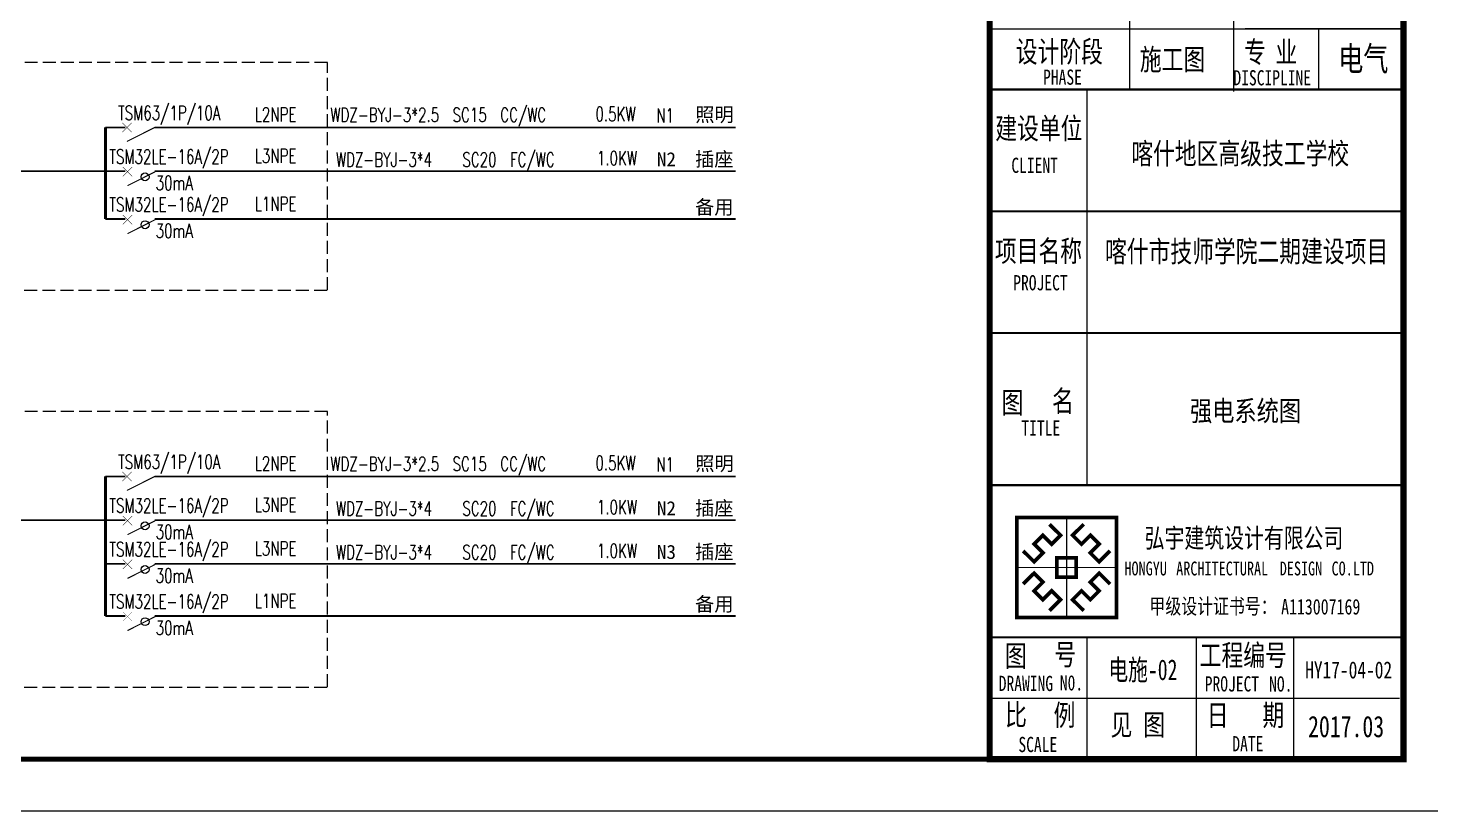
# Model space of a CAD drawing. Extents: x 552102 to 973302, y -80747 to 40012826.
# Drawn here: x 692717 to 719832, y 199322 to 214453 of the extents above; entities that cross this region are included whole.
import ezdxf
from ezdxf.enums import TextEntityAlignment as Align

# ---------------------------------------------------------------- set-up
doc = ezdxf.new("R2010")
doc.units = 0
doc.header["$LTSCALE"] = 1000
doc.header["$MEASUREMENT"] = 0
doc.linetypes.add('DASH', pattern=[0.35, 0.25, -0.1])
for name, color, linetype in [('A', 3, 'Continuous'), ('D1', 7, 'Continuous'), ('DOTLN', 2, 'DASH'), ('LIN', 7, 'Continuous'), ('TK', 126, 'Continuous'), ('TWT_TITLE', 7, 'Continuous')]:
    doc.layers.add(name, color=color, linetype=linetype)
doc.layers.add('电气设计', color=3, linetype='Continuous', lineweight=20)
doc.styles.add('-宋体', font='', dxfattribs={"width": 0.8})
doc.styles.add('HJCHT', font='', dxfattribs={"width": 0.7})
doc.styles.add('ROMANT', font='romant__.ttf', dxfattribs={"height": 6})
doc.styles.add('宋体', font='', dxfattribs={"width": 0.7})
doc.styles.get('-宋体').set_extended_font_data('SimSun')
doc.styles.get('HJCHT').set_extended_font_data('NSimSun')
doc.styles.get('宋体').set_extended_font_data('SimSun')

# ---------------------------------------------------------------- blocks, each defined once
blk = doc.blocks.new('1107AA')
at = {"color": 3, "linetype": 'Continuous'}
for points, const_width in [([(0, -7.5), (-3.79, 0)], 0.3), ([(-1.25, 1.25), (1.25, -1.25)], 0.1), ([(1.25, 1.25), (-1.25, -1.25)], 0.1)]:
    blk.add_lwpolyline(points, dxfattribs=dict(at, const_width=const_width))
blk = doc.blocks.new('logo')
at = {"color": 6}
blk.add_line((1004, 2011), (1004, 0), dxfattribs=at)
at = {"color": 6, "const_width": 74.6}
for points in [[(0, 2011), (2008, 2011), (2008, 0), (0, 0)], [(809, 1198), (1199, 1198), (1199, 813), (809, 813)]]:
    blk.add_lwpolyline(points, close=True, dxfattribs=at)
at = {"color": 6}
blk.add_lwpolyline([(0, 2011), (2008, 2011), (2008, 0), (0, 0)], close=True, dxfattribs=at)
for points, const_width in [([(1004, 2011), (1004, 0)], 15.2), ([(660, 1874), (883, 1654), (704, 1475), (526, 1653), (350, 1477), (528, 1299), (350, 1120), (129, 1340)], 74.6), ([(1348, 1874), (1125, 1654), (1304, 1475), (1482, 1653), (1658, 1477), (1480, 1299), (1659, 1120), (1879, 1340)], 74.6), ([(0, 1006), (2008, 1006)], 15.2), ([(660, 137), (883, 357), (704, 536), (526, 358), (350, 534), (528, 712), (350, 891), (129, 671)], 74.6), ([(1348, 137), (1125, 357), (1304, 536), (1482, 358), (1658, 534), (1480, 712), (1659, 891), (1879, 671)], 74.6)]:
    blk.add_lwpolyline(points, dxfattribs=dict(at, const_width=const_width))
blk = doc.blocks.new('电气图框')
for p in [(383932, 251357), (383932, 251356), (383932, 251356), (383932, 251356)]:
    blk.add_point(p)
at = {"layer": 'TK'}
for p, q in [((375932, 251356), (375932, 298415)), ((378638, 278415), (378638, 264298)), ((380643, 274886), (380643, 264263)), ((375932, 264298), (375932, 265474)), ((375932, 265474), (383932, 265474)), ((383932, 265474), (380873, 265474)), ((382289, 265474), (382289, 264298)), ((377815, 256651), (377815, 264298)), ((375932, 259592), (375932, 261945)), ((375932, 253709), (375932, 256651)), ((375932, 256651), (383932, 256651)), ((375932, 252533), (375932, 253709)), ((375932, 253709), (383932, 253709)), ((375932, 253709), (383856, 253709)), ((377815, 251356), (377815, 253709)), ((379932, 251356), (379932, 253709)), ((381815, 251356), (381815, 253709)), ((375932, 251356), (375932, 252533)), ((375932, 252533), (383856, 252533)), ((375932, 252533), (377109, 252533)), ((377109, 252533), (377344, 252533)), ((377344, 252533), (377579, 252533)), ((383932, 251356), (375932, 251356)), ((375932, 251356), (377932, 251356)), ((383932, 251356), (376930, 251356))]:
    blk.add_line(p, q, dxfattribs=at)
at = {"layer": 'TK', "const_width": 118}
blk.add_lwpolyline([(375932, 308756), (383932, 308756), (383932, 251356), (375932, 251356)], close=True, dxfattribs=at)
at = {"layer": 'TK', "const_width": 40}
for points in [[(375932, 264298), (383932, 264298)], [(375932, 261945), (383932, 261945)], [(375932, 259592), (383932, 259592)], [(375932, 256651), (383932, 256651)], [(375932, 253709), (383932, 253709)]]:
    blk.add_lwpolyline(points, dxfattribs=at)
at = {"layer": 'TK'}
blk.add_point((383932, 251356), dxfattribs=at)
at = {"layer": 'TK', "color": 5, "xscale": 0.9602938544121571, "yscale": 0.9602938544121571, "zscale": 0.960293854426709}
blk.add_blockref('logo', (376456, 254095), dxfattribs=at)
at = {"layer": 'TK', "style": '-宋体', "width": 0.75}
for s, height, p in [('设计阶段', 411.8, (376438, 264825)), ('专', 412, (380849, 264818)), ('业', 412, (381457, 264817)), ('电气', 472.7, (382671, 264659)), ('施工图', 411.8, (378836, 264674)), ('PHASE', 294.1, (376965, 264390)), ('DISCIPLINE', 294.1, (380644, 264378)), ('建设单位', 411.8, (376041, 263342)), ('CLIENT', 294.1, (376352, 262686)), ('项目名称', 411.8, (376033, 260971)), ('PROJECT', 294.1, (376389, 260417)), ('图', 412, (376162, 258041)), ('名', 412, (377138, 258071)), ('TITLE', 294.1, (376546, 257610)), ('图', 412, (376229, 253145)), ('号', 412, (377184, 253173)), ('工程编号', 411.8, (379992, 253159)), ('DRAWING', 294.1, (376108, 252673)), ('N0.', 294.1, (377289, 252685)), ('PROJECT', 294.1, (380090, 252664)), ('NO.', 294.1, (381334, 252662)), ('比', 412, (376231, 252009)), ('例', 412, (377170, 252002)), ('期', 412, (381205, 252001)), ('见 图', 411.8, (378270, 251816)), ('日', 412, (380129, 251998)), ('SCALE', 294.1, (376488, 251493)), ('DATE', 294.1, (380623, 251507))]:
    blk.add_text(s, height=height, dxfattribs=at).set_placement(p)
at = {"layer": 'TK', "color": 1, "style": '-宋体', "width": 0.75}
for s, height, p in [('喀什地区高级技工学校', 411.8, (378669, 262855)), ('喀什市技师学院二期建设项目', 411.76, (378161, 260963))]:
    blk.add_text(s, height=height, dxfattribs=at).set_placement(p)
at = {"layer": 'TK', "color": 9, "style": '-宋体', "width": 0.75}
for s, height, p in [('弘宇建筑设计有限公司', 375.3, (378929, 255442)), ('HONGYU', 268.1, (378538, 254907, 0)), ('ARCHITECTURAL', 268.06, (379538, 254907, 0)), ('DESIGN', 268.1, (381540, 254907, 0)), ('CO.LTD', 268.1, (382541, 254907, 0)), ('甲级设计证书号：', 300.1, (379022, 254162)), ('A113007169', 300.1, (381566, 254152))]:
    blk.add_text(s, height=height, dxfattribs=at).set_placement(p)
at = {"layer": 'TK', "color": 3, "style": '-宋体', "width": 0.75}
blk.add_text('HY17-04-02', height=329.4, dxfattribs=at).set_placement((382031, 252916))
at = {"layer": 'TK', "color": 4, "style": '-宋体', "width": 0.75}
blk.add_text('2017.03', height=411.8, dxfattribs=at).set_placement((382087, 251781))

msp = doc.modelspace()

# ---------------------------------------------------------------- linework, layer by layer
at = {"color": 4, "const_width": 28.6}
for points in [[(692038, 211688), (694213, 211688)], [(692038, 204943), (694213, 204943)]]:
    msp.add_lwpolyline(points, dxfattribs=at)
at = {"color": 1}
for centre in [(694979, 211578), (694979, 210651), (694979, 204833), (694979, 203988), (694979, 202980)]:
    msp.add_circle(centre, 76.4, dxfattribs=at)
at = {"layer": 'A', "color": 6, "const_width": 57.2}
for points in [[(694213, 212532), (694213, 210761)], [(694213, 205787), (694213, 203090)]]:
    msp.add_lwpolyline(points, dxfattribs=at)
at = {"layer": 'D1', "color": 4, "const_width": 35.7}
for points in [[(694213, 212532), (694596, 212532)], [(695165, 212532), (706395, 212532)], [(694213, 211688), (694596, 211688)], [(695165, 211688), (706395, 211688)], [(694213, 210761), (694596, 210761)], [(695165, 210761), (706395, 210761)], [(694213, 205787), (694596, 205787)], [(695165, 205787), (706395, 205787)], [(694213, 204943), (694596, 204943)], [(695165, 204943), (706395, 204943)], [(694213, 204098), (694596, 204098)], [(695165, 204098), (706395, 204098)], [(694213, 203090), (694596, 203090)], [(695165, 203090), (706395, 203090)]]:
    msp.add_lwpolyline(points, dxfattribs=at)
at = {"layer": 'DOTLN', "color": 1, "linetype": 'DASH'}
for points in [[(689844, 209388), (698502, 209388), (698502, 213787), (689844, 213787)], [(689844, 201717), (698502, 201717), (698502, 207042), (689844, 207042)]]:
    msp.add_lwpolyline(points, close=True, dxfattribs=at)
at = {"layer": 'TWT_TITLE', "color": 1}
msp.add_lwpolyline([(636202, 199322), (720302, 199322), (720302, 258722), (636202, 258722)], close=True, dxfattribs=at)
at = {"layer": 'TWT_TITLE', "color": 1, "const_width": 100}
msp.add_lwpolyline([(638702, 200322), (719302, 200322), (719302, 257722), (638702, 257722)], close=True, dxfattribs=at)

# ---------------------------------------------------------------- block references
msp.add_blockref('电气图框', (335370, -51033))
at = {"layer": 'LIN', "xscale": 71.46562499102002, "yscale": 71.46562499102002, "zscale": 71.46562499081156, "rotation": 90}
for p in [(694629, 212532), (694639, 211677), (694639, 210750), (694629, 205787), (694639, 204932), (694639, 204087), (694639, 203079)]:
    msp.add_blockref('1107AA', p, dxfattribs=at)

# ---------------------------------------------------------------- texts
at = {"width": 0.7}
for s, height, style, p in [('WDZ-BYJ-3*2.5  SC15  CC/WC', 271.57, 'ROMANT', (698560, 212640)), ('WDZ-BYJ-3*4   SC20  FC/WC', 271.57, 'ROMANT', (698667, 211774)), ('WDZ-BYJ-3*2.5  SC15  CC/WC', 271.57, 'ROMANT', (698560, 205895)), ('WDZ-BYJ-3*4   SC20  FC/WC', 271.57, 'ROMANT', (698667, 205029)), ('WDZ-BYJ-3*4   SC20  FC/WC', 271.57, 'ROMANT', (698667, 204185)), ('电施-02', 400, 'HJCHT', (713597, 201851))]:
    msp.add_text(s, height=height, dxfattribs=dict(at, style=style)).set_placement(p)
at = {"layer": 'LIN', "style": 'ROMANT', "width": 0.7}
for s, height, p in [('TSM63/1P/10A', 271.57, (694455, 212676)), ('L2NPE', 271.6, (697098, 212645)), ('0.5KW', 271.6, (703684, 212656)), ('N1', 271.6, (704860, 212626)), ('TSM32LE-16A/2P', 271.57, (694287, 211832)), ('L3NPE', 271.6, (697098, 211846)), ('1.0KW', 271.6, (703712, 211801)), ('30mA', 271.6, (695184, 211323)), ('TSM32LE-16A/2P', 271.57, (694287, 210905)), ('L1NPE', 271.6, (697098, 210919)), ('30mA', 271.6, (695184, 210397)), ('TSM63/1P/10A', 271.57, (694455, 205931)), ('L2NPE', 271.6, (697098, 205900)), ('0.5KW', 271.6, (703684, 205911)), ('N1', 271.6, (704860, 205881)), ('TSM32LE-16A/2P', 271.57, (694287, 205087)), ('L3NPE', 271.6, (697098, 205101)), ('1.0KW', 271.6, (703712, 205056)), ('30mA', 271.6, (695184, 204578)), ('TSM32LE-16A/2P', 271.57, (694287, 204243)), ('L3NPE', 271.6, (697098, 204257)), ('1.0KW', 271.6, (703712, 204211)), ('30mA', 271.6, (695184, 203734)), ('TSM32LE-16A/2P', 271.57, (694287, 203234)), ('L1NPE', 271.6, (697098, 203248)), ('30mA', 271.6, (695184, 202725))]:
    msp.add_text(s, height=height, dxfattribs=at).set_placement(p)
at = {"layer": 'LIN', "style": '宋体'}
for s, p in [('照明', (705614, 212645)), ('N2  插座', (704871, 211782)), ('    备用', (704871, 210856)), ('照明', (705614, 205900)), ('N2  插座', (704871, 205037)), ('N3  插座', (704871, 204193)), ('    备用', (704871, 203184))]:
    msp.add_text(s, height=271.6, dxfattribs=at).set_placement(p)
at = {"layer": '电气设计', "color": 0, "style": '宋体', "width": 0.8}
msp.add_text('强电系统图', height=393.7, dxfattribs=at).set_placement((716249, 207054), align=Align.MIDDLE_CENTER)

doc.saveas('drawing.dxf')
